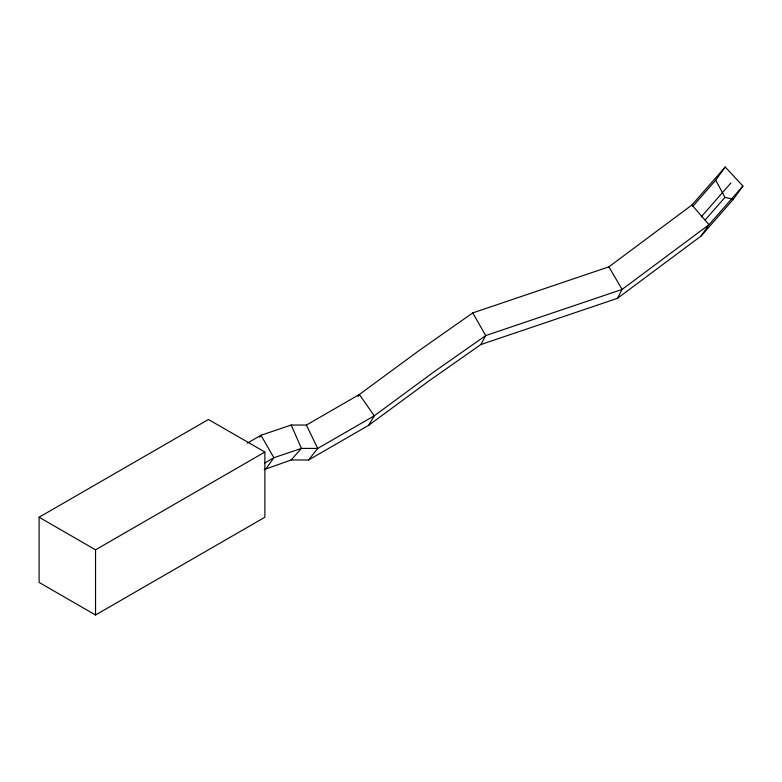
<?xml version="1.0" encoding="UTF-8"?>
<svg xmlns="http://www.w3.org/2000/svg" width="782" height="782" viewBox="0 0 782 782"><rect width="100%" height="100%" fill="white"/><g stroke="black" fill="none" stroke-linecap="round" stroke-linejoin="round"><path stroke-width="1.17" d="M264.228 469.571L291.148 459.953L308.558 460.012L368.723 425.271L428.829 381.03L480.803 344.569L617.467 298.323L622.101 289.418L709 224.698L742.9 186.038L725.246 167.006L691.933 204.992L608.885 266.848L472.768 312.908L418.214 351.177L359.358 394.499L306.407 425.066L291.217 425.027L260.963 435.271L247.317 443.15M480.803 344.569L485.71 335.576L622.101 289.418L608.885 266.848M358.127 396.601L359.358 394.499L374.275 415.799L368.723 425.271M617.467 298.323L701.092 236.037L709 224.698L691.933 204.992M259.585 437.206L260.963 435.271L273.866 457.734L266.3 468.379M692.744 206.389L715.735 180.183L725.246 167.006M701.092 236.037L733.389 199.215L742.9 186.038M308.558 460.012L317.717 448.448L374.275 415.799L433.756 372.007L485.71 335.576L472.768 312.908M701.2 216.888L730.945 182.968M705.188 219.928L724.943 197.396L733.389 199.215M291.148 459.953L301.422 448.399L317.717 448.448L306.407 425.066M39.1 517.234L208.432 419.475L264.873 452.055L264.873 517.234L95.541 614.994L39.1 582.404L39.1 517.234L95.541 549.824L264.873 452.055M264.472 463.159L273.866 457.734L301.422 448.399L291.217 425.027M715.735 180.183L724.943 197.396M95.541 549.824L95.541 614.994"/></g></svg>
